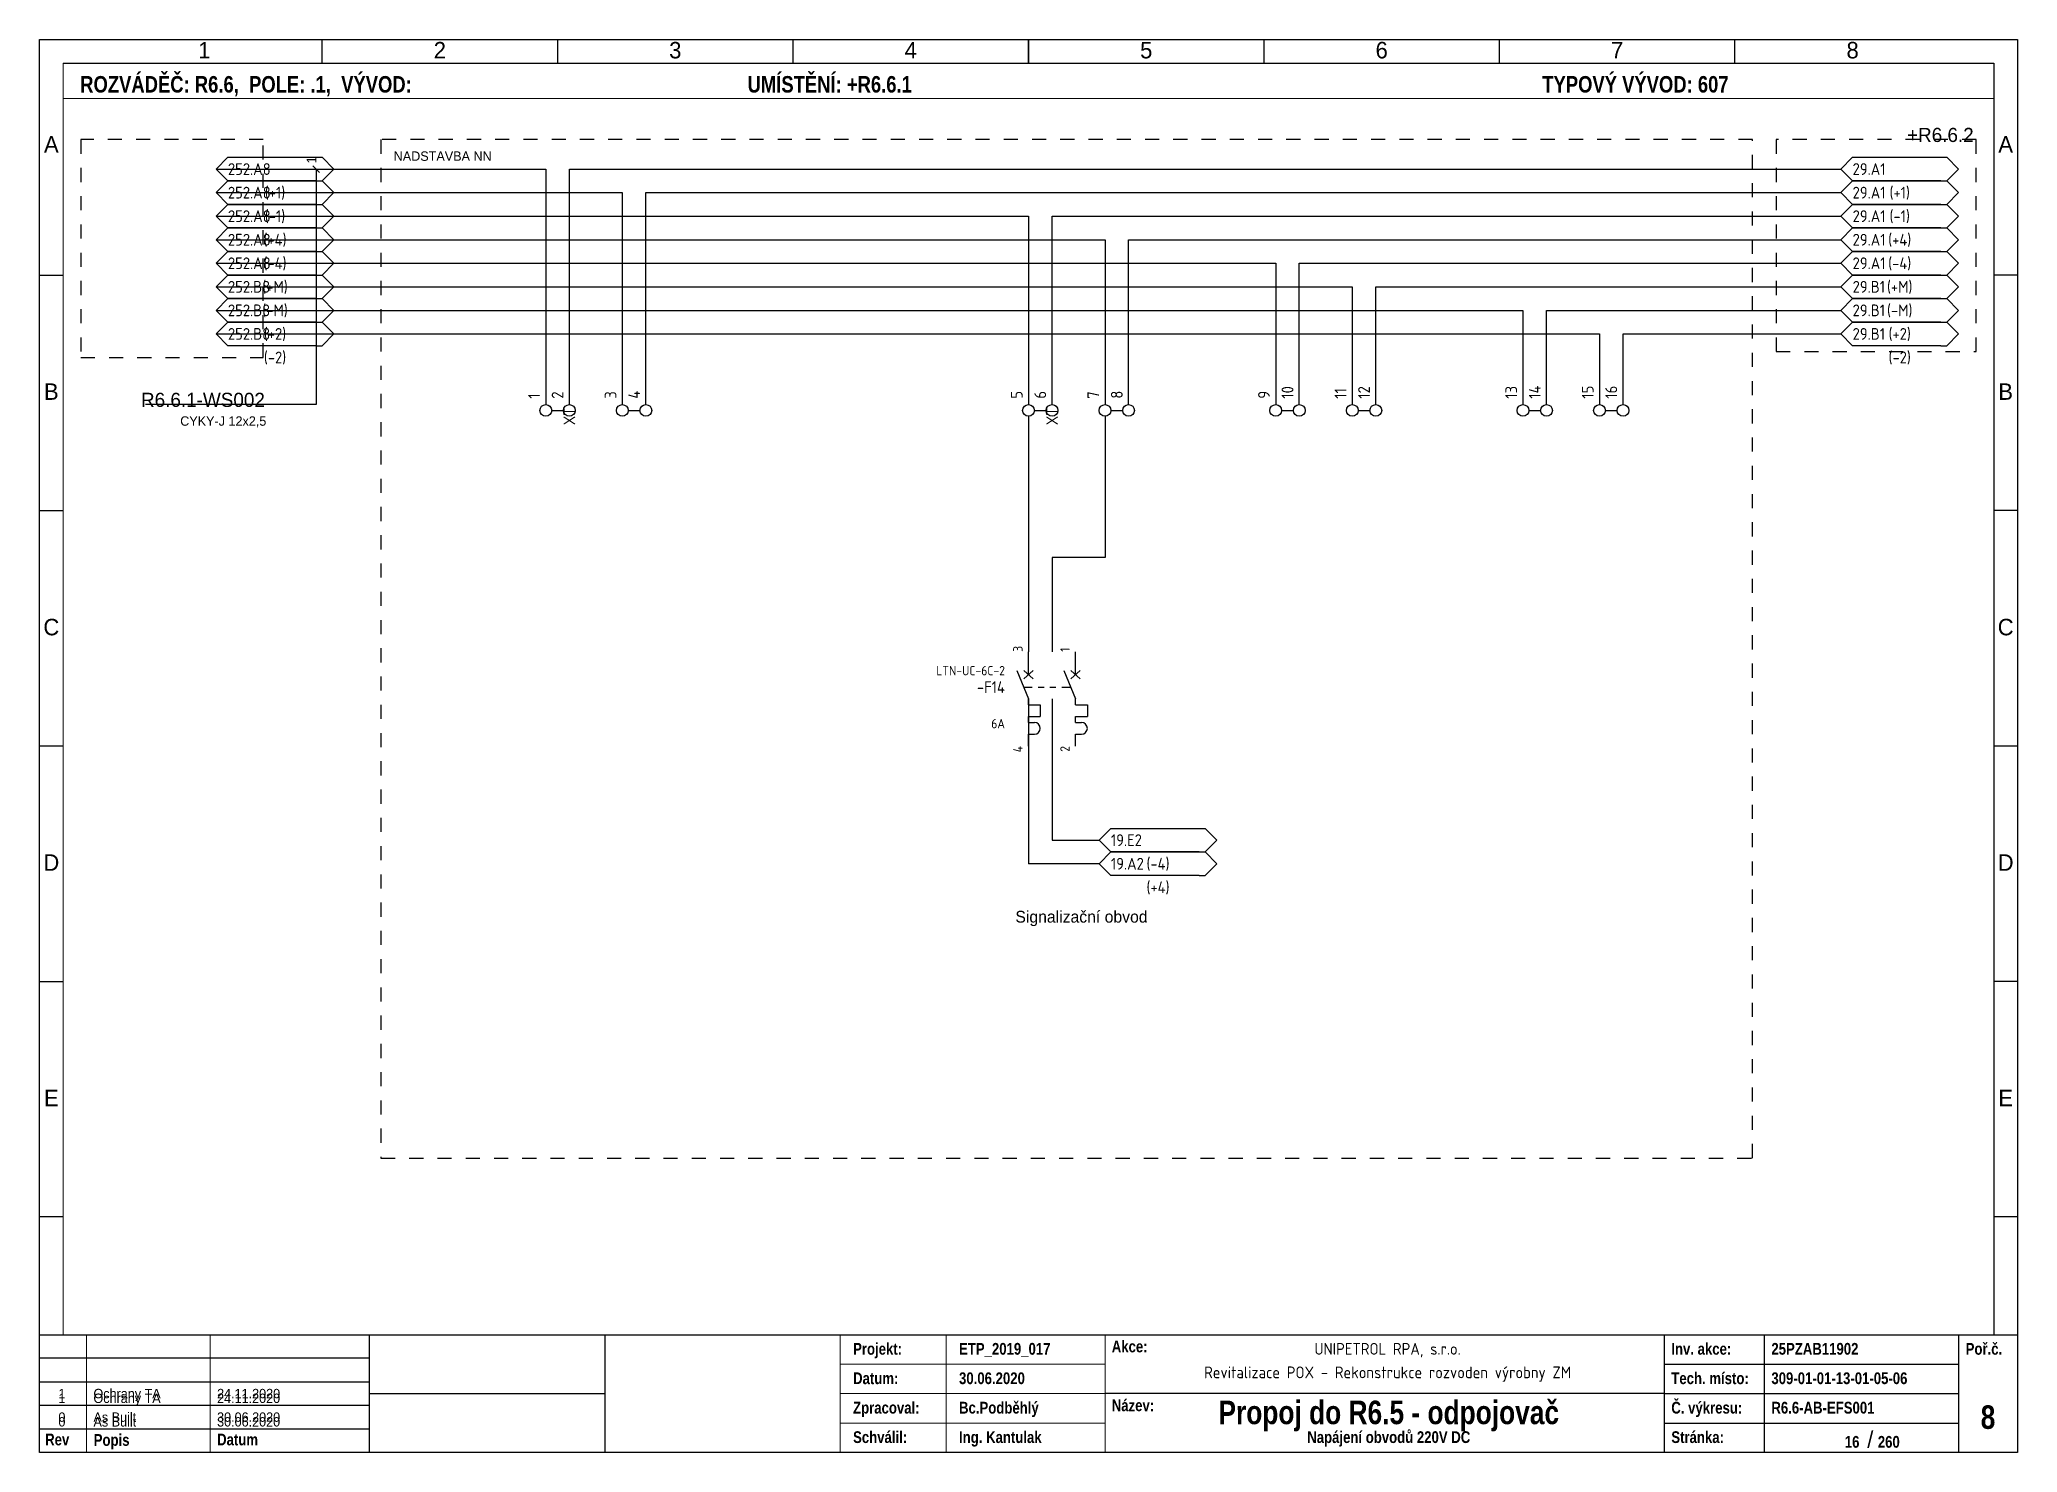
# Model space of a CAD drawing. Extents: x 0 to 420, y 0 to 300.
import ezdxf
from ezdxf.enums import TextEntityAlignment as Align

# ---------------------------------------------------------------- set-up
doc = ezdxf.new("R2010")
doc.units = 0
doc.header["$MEASUREMENT"] = 0
for name, pattern in [('EDS_DASHED', [4, 2.5, -1.5]), ('LTY1', [0]), ('LTY4', [6, 3, -3])]:
    doc.linetypes.add(name, pattern=pattern)
for name, color, linetype in [('2', 2, 'Continuous'), ('4', 4, 'Continuous'), ('dotbox', 2, 'EDS_DASHED'), ('etext', 1, 'Continuous'), ('PEN1', 7, 'LTY1'), ('PEN2', 7, 'LTY1'), ('PEN4', 7, 'LTY1'), ('PEN5', 7, 'LTY1'), ('SYMBOL', 7, 'LTY1'), ('taglayer', 2, 'Continuous')]:
    doc.layers.add(name, color=color, linetype=linetype)
doc.layers.add('ETP_razítko_text', color=7, linetype='Continuous', lineweight=9)
doc.styles.add('A-TUCN', font='arialbd.ttf')
doc.styles.add('NORMSCHRIFT', font='normwin')
doc.styles.get("Standard").update_dxf_attribs({"font": 'ISOCP.SHX'})

# ---------------------------------------------------------------- blocks, each defined once
blk = doc.blocks.new('_VYT____')
at = {"layer": 'PEN2', "style": 'NORMSCHRIFT', "flags": 8}
for p in [(0.3, 3), (0.3, -0.5)]:
    blk.add_attdef('CODE_1003', p, '', height=3, dxfattribs=at)
blk.add_attdef('CODE_40', text='', height=2.5, dxfattribs=at).set_placement((-5.75, -18.5), align=Align.RIGHT)
at = {"layer": 'PEN4', "style": 'NORMSCHRIFT', "flags": 9}
for tag in ['CODE_1', 'CODE_2', 'CODE_3']:
    blk.add_attdef(tag, (0, 0), '', height=3.5, dxfattribs=at)
blk = doc.blocks.new('W-ZILA')
at = {"layer": 'PEN1', "linetype": 'LTY1'}
blk.add_line((0.7, -0.7), (-0.7, 0.7), dxfattribs=at)
at = {"layer": 'PEN2', "style": 'NORMSCHRIFT', "flags": 8}
blk.add_attdef('CODE_4', text='', height=3, dxfattribs=at).set_placement((-4.4, 2), align=Align.RIGHT)
at = {"layer": 'PEN4', "style": 'NORMSCHRIFT', "flags": 8}
blk.add_attdef('CODE_1003', (0, 1.2), '', height=2, rotation=90, dxfattribs=at)
at = {"layer": 'PEN4', "style": 'NORMSCHRIFT', "flags": 9}
for tag in ['CODE_362', 'CODE_39', 'CODE_40', 'CODE_80', 'CODE_152', 'CODE_151', 'CODE_41', 'CODE_366', 'CODE_367', 'CODE_149', 'CODE_375', 'CODE_30', 'CODE_4600', 'CODE_4601', 'CODE_560', 'CODE_554', 'CODE_559', 'CODE_1003', 'CODE_556', 'CODE_1003', 'CODE_1600', 'CODE_564', 'CODE_565', 'CODE_12401', 'CODE_5030', 'CODE_5031', 'CODE_5032']:
    blk.add_attdef(tag, (0, 0), '', height=3.5, dxfattribs=at)
at = {"layer": 'PEN4', "style": 'NORMSCHRIFT', "flags": 8}
blk.add_attdef('CODE_1003', text='', height=2, dxfattribs=at).set_placement((-4.1, -4.5), align=Align.RIGHT)
blk.add_attdef('CODE_58', text='', height=2, rotation=90, dxfattribs=at).set_placement((4, -3.1), align=Align.RIGHT)
blk = doc.blocks.new('_9-REV')
at = {"layer": 'PEN4', "style": 'NORMSCHRIFT', "flags": 8}
blk.add_attdef('CODE_12778', text='', height=2, dxfattribs=at).set_placement((-0.25, 0.5), align=Align.CENTER)
at = {"layer": 'PEN4', "style": 'NORMSCHRIFT'}
for tag, p, height, flags in [('CODE_5902', (0, 0), 3.5, 9), ('CODE_12783', (6.45, 0.5), 2, 8), ('CODE_12782', (32.7, 0.5), 2, 8)]:
    blk.add_attdef(tag, p, '', height=height, dxfattribs=dict(at, flags=flags))
blk = doc.blocks.new('htterm2')
blk.add_circle((0, -1.25), 1.25)
at = {"layer": 'etext'}
blk.add_attdef('T1', (-1.25, 2.5), '', height=2.5, rotation=90, dxfattribs=at)
blk.add_attdef('REFERENCE', text='', height=2.5, rotation=90, dxfattribs=at).set_placement((6.25, -1.25), align=Align.CENTER)
at = {"layer": 'etext', "flags": 1}
for tag, p in [('PNLNO', (-8.75, -1.25)), ('TBLOCK', (-5, -1.25))]:
    blk.add_attdef(tag, text='', height=2.5, rotation=90, dxfattribs=at).set_placement(p, align=Align.CENTER)
at = {"layer": 'etext'}
blk.add_attdef('T2', text='', height=2.5, rotation=90, dxfattribs=at).set_placement((-1.25, -5), align=Align.RIGHT)
for tag, p, flags in [('MFG', (12.5, -12.5), 1), ('CATNO', (12.5, -16.25), 1), ('CATDESC', (12.5, -20), 1), ('VSN', (12.5, -27.92), 3), ('LENGTH', (12.5, -32.08), 3), ('BUSW', (12.5, -36.25), 3), ('RSTATUS', (12.5, -40), 1)]:
    blk.add_attdef(tag, p, '', height=2.5, dxfattribs=dict(at, flags=flags))
blk = doc.blocks.new('ORLEN_D')
at = {"layer": 'ETP_razítko_text'}
for p, q in [((5, 25), (5, 295)), ((5, 287.5), (415, 287.5)), ((10, 0), (10, 25)), ((36.25, 0), (36.25, 25)), ((170, 25), (170, 0)), ((192.5, 0), (192.5, 25)), ((226.25, 25), (226.25, 0)), ((170, 18.75), (226.25, 18.75)), ((170, 12.5), (226.25, 12.5)), ((170, 6.25), (226.25, 6.25))]:
    blk.add_line(p, q, dxfattribs=at)
at = {"layer": 'PEN1', "linetype": 'LTY1'}
for p, q in [((60, 295), (60, 300)), ((110, 300), (110, 295)), ((160, 295), (160, 300)), ((210, 300), (210, 295)), ((210, 295), (210, 300)), ((260, 300), (260, 295)), ((310, 295), (310, 300)), ((360, 295), (360, 300)), ((5, 295), (415, 295)), ((415, 295), (415, 25)), ((0, 250), (5, 250)), ((420, 250), (415, 250)), ((0, 200), (5, 200)), ((420, 200), (415, 200)), ((5, 150), (0, 150)), ((420, 150), (415, 150)), ((0, 100), (5, 100)), ((420, 100), (415, 100)), ((5, 50), (0, 50)), ((420, 50), (415, 50)), ((0, 25), (420, 25)), ((70, 25), (70, 0)), ((120, 25), (120, 0)), ((345, 25), (345, 0)), ((366.25, 25), (366.25, 0)), ((407.5, 25), (407.5, 0)), ((70, 20), (0, 20)), ((345, 18.75), (366.25, 18.75)), ((366.25, 18.75), (407.5, 18.75)), ((0, 15), (70, 15)), ((70, 10), (0, 10)), ((70, 12.5), (120, 12.5)), ((345, 12.5), (226.25, 12.5)), ((345, 12.5), (366.25, 12.5)), ((366.25, 12.5), (407.5, 12.5)), ((0, 5), (70, 5)), ((345, 6.25), (366.25, 6.25)), ((366.25, 6.25), (407.5, 6.25))]:
    blk.add_line(p, q, dxfattribs=at)
at = {"layer": 'PEN5', "linetype": 'LTY1'}
for p, q in [((0, 0), (0, 300)), ((0, 300), (420, 300)), ((420, 300), (420, 0)), ((420, 0), (0, 0)), ((420, 0), (0, 0))]:
    blk.add_line(p, q, dxfattribs=at)
at = {"layer": 'ETP_razítko_text'}
for p, values in [((5, 11), {'CODE_12778': '1', 'CODE_12783': 'Ochrany TA', 'CODE_12782': '24.11.2020'}), ((5, 6), {'CODE_12778': '0', 'CODE_12783': 'As Built', 'CODE_12782': '30.06.2020'})]:
    blk.add_blockref('_9-REV', p, dxfattribs=at).add_auto_attribs(values)
at = {"flags": 8}
for tag, p in [('NAZOV_SPOLOCNOSTI', (286.25, 20.75)), ('PROJEKT', (286.25, 15.75))]:
    blk.add_attdef(tag, text='', height=2.5, dxfattribs=at).set_placement(p, align=Align.CENTER)
at = {"layer": 'ETP_razítko_text', "style": 'A-TUCN', "width": 0.8}
for s, p in [('Projekt:', (172.75, 20.75)), ('Akce:', (227.68, 21.25)), ('Inv. akce:', (346.5, 20.75)), ('Poř.č.', (409, 20.75)), ('Datum:', (172.75, 14.5)), ('Tech. místo:', (346.5, 14.5)), ('Zpracoval:', (172.75, 8.25)), ('Název:', (227.68, 8.75)), ('Č. výkresu:', (346.5, 8.25)), ('Schválil:', (172.75, 2)), ('Stránka:', (346.5, 2)), ('Popis', (11.5, 1.4)), ('Datum', (37.7, 1.5))]:
    blk.add_text(s, height=2.5, dxfattribs=at).set_placement(p)
blk.add_text('Rev', height=2.5, dxfattribs=at).set_placement((3.75, 1.5), align=Align.CENTER)
for tag, p, height, flags in [('CODE_1', (8.63, 288.75), 3.5, 8), ('CODE_2', (150.35, 288.75), 3.5, 8), ('CODE_3', (180.34, 288.75), 3.5, 8), ('CODE_10150', (319.1, 288.75), 3.5, 8), ('CODE_500', (195.25, 20.75), 2.5, 8), ('CODE_10000', (367.75, 20.75), 2.5, 8), ('CODE_72', (195.25, 14.5), 2.5, 8), ('CODE_10001', (367.75, 14.5), 2.5, 8), ('CODE_502', (195.25, 8.25), 2.5, 8), ('CODE_68', (367.75, 8.25), 2.5, 8), ('CODE_531', (195.25, 2), 2.5, 8), ('CODE_60', (0, 1), 2.5, 9), ('CODE_61', (0, 1), 2.5, 9), ('CODE_63', (0, 1), 2.5, 9), ('CODE_64', (0, 1), 2.5, 9), ('CODE_57', (0, 1), 2.5, 9), ('CODE_757', (0, 1), 2.5, 9), ('CODE_755', (0, 1), 2.5, 9), ('CODE_756', (0, 1), 2.5, 9), ('CODE_758', (0, 1), 2.5, 9), ('CODE_700', (0, 1), 2.5, 9), ('CODE_704', (0, 1), 2.5, 9), ('CODE_4006', (0, 1), 2.5, 9), ('CODE_503', (0, 1), 2.5, 9), ('CODE_533', (0, 1), 2.5, 9), ('CODE_534', (0, 1), 2.5, 9), ('CODE_67', (0, 1), 2.5, 9), ('CODE_504', (0, 1), 2.5, 9), ('CODE_505', (0, 1), 2.5, 9), ('CODE_373', (0, 1), 2.5, 9), ('CODE_39', (0, 1), 2.5, 9), ('CODE_372', (0, 1), 2.5, 9), ('CODE_510', (0, 1), 2.5, 9), ('CODE_1003', (0, 1), 2.5, 9), ('CODE_509', (0, 1), 2.5, 9), ('CODE_1003', (0, 1), 2.5, 9), ('CODE_1003', (0, 1), 2.5, 9), ('CODE_12766', (0, 1), 2.5, 9), ('CODE_109', (0, 1), 2.5, 9), ('CODE_12791', (0, 1), 2.5, 9), ('CODE_91', (0, 1), 2.5, 9), ('CODE_91', (0, 1), 2.5, 9), ('CODE_91', (0, 1), 2.5, 9), ('CODE_91', (0, 1), 2.5, 9), ('CODE_91', (0, 1), 2.5, 9), ('CODE_2160', (0, 1), 2.5, 9), ('CODE_2000', (0, 1), 2.5, 9), ('CODE_2001', (0, 1), 2.5, 9), ('CODE_2002', (0, 1), 2.5, 9), ('CODE_2003', (0, 1), 2.5, 9), ('CODE_2004', (0, 1), 2.5, 9), ('CODE_2005', (0, 1), 2.5, 9), ('CODE_2006', (0, 1), 2.5, 9), ('CODE_2007', (0, 1), 2.5, 9), ('CODE_2008', (0, 1), 2.5, 9), ('CODE_2009', (0, 1), 2.5, 9), ('CODE_2012', (0, 1), 2.5, 9), ('CODE_2013', (0, 1), 2.5, 9), ('CODE_2014', (0, 1), 2.5, 9), ('CODE_2015', (0, 1), 2.5, 9), ('CODE_2016', (0, 1), 2.5, 9), ('CODE_2017', (0, 1), 2.5, 9), ('CODE_2018', (0, 1), 2.5, 9), ('CODE_2019', (0, 1), 2.5, 9), ('CODE_2130', (0, 1), 2.5, 9), ('CODE_2131', (0, 1), 2.5, 9), ('CODE_2500', (0, 1), 2.5, 9), ('CODE_2501', (0, 1), 2.5, 9), ('CODE_2502', (0, 1), 2.5, 9), ('CODE_2503', (0, 1), 2.5, 9), ('CODE_2504', (0, 1), 2.5, 9), ('CODE_2505', (0, 1), 2.5, 9), ('CODE_2506', (0, 1), 2.5, 9), ('CODE_2507', (0, 1), 2.5, 9), ('CODE_2508', (0, 1), 2.5, 9), ('CODE_2509', (0, 1), 2.5, 9), ('CODE_4510', (0, 1), 2.5, 9), ('CODE_12778', (0, 1), 2.5, 9), ('CODE_12783', (0, 1), 2.5, 9), ('CODE_12782', (0, 1), 2.5, 9), ('CODE_5902', (0, 1), 2.5, 9), ('CODE_5030', (0, 1), 2.5, 9), ('CODE_5031', (0, 1), 2.5, 9), ('CODE_5032', (0, 1), 2.5, 9), ('CODE_5033', (0, 1), 2.5, 9), ('CODE_5034', (0, 1), 2.5, 9), ('CODE_5035', (0, 1), 2.5, 9), ('CODE_71', (390.35, 1), 2.5, 8)]:
    blk.add_attdef(tag, p, '', height=height, dxfattribs=dict(at, flags=flags))
at = {"layer": 'ETP_razítko_text', "style": 'A-TUCN', "width": 0.8, "flags": 8}
for tag, height, p in [('CODE_76', 5, (286.5, 6)), ('CODE_701', 5, (413.75, 5)), ('CODE_65', 2.5, (286.5, 2))]:
    blk.add_attdef(tag, text='', height=height, dxfattribs=at).set_placement(p, align=Align.CENTER)
blk.add_attdef('CODE_62', text='', height=2.5, dxfattribs=at).set_placement((386.45, 1), align=Align.RIGHT)
at = {"layer": 'PEN1', "style": 'NORMSCHRIFT'}
for s, p in [('1', (35, 296)), ('2', (85, 296)), ('3', (135, 296)), ('4', (185, 296)), ('5', (235, 296)), ('6', (285, 296)), ('7', (335, 296)), ('8', (385, 296)), ('A', (2.5, 276)), ('A', (417.5, 276)), ('B', (2.5, 223.5)), ('B', (417.5, 223.5)), ('C', (2.5, 173.5)), ('C', (417.5, 173.5)), ('D', (2.5, 123.5)), ('D', (417.5, 123.5)), ('E', (2.5, 73.5)), ('E', (417.5, 73.5)), ('/', (388.75, 1))]:
    blk.add_text(s, height=3.5, dxfattribs=at).set_placement(p, align=Align.CENTER)
blk = doc.blocks.new('vwextn')
for p, q in [((0, 0), (2.5, 2.5)), ((2.5, -2.5), (0, 0)), ((2.5, 2.5), (21.25, 2.5)), ((21.25, 2.5), (22.5, 2.5)), ((22.5, 2.5), (25, 0)), ((25, 0), (22.5, -2.5)), ((21.25, -2.5), (2.5, -2.5)), ((21.25, -2.5), (22.5, -2.5))]:
    blk.add_line(p, q)
at = {"layer": 'etext'}
blk.add_attdef('WIRENAME', (2.5, -1.25), '', height=2.5, dxfattribs=at)
blk.add_attdef('REFERENCE', text='', height=2.5, dxfattribs=at).set_placement((12.5, -6.25), align=Align.CENTER)
for tag, p, flags in [('MFG', (28.75, -7.5), 1), ('CATNO', (28.75, -10), 1), ('CATDESC', (28.75, -12.5), 1), ('VSN', (28.75, -15), 3), ('WIRENET', (28.75, -17.5), 1), ('RSTATUS', (28.75, -20), 1)]:
    blk.add_attdef(tag, p, '', height=1.25, dxfattribs=dict(at, flags=flags))
blk = doc.blocks.new('hi2pmcba')
for p, q in [((0, -4.88), (0, 0)), ((10, -4.88), (10, 0)), ((-2.5, -4), (0, -10)), ((-1, -4), (1, -5.75)), ((1, -4), (-1, -5.75)), ((7.5, -4), (10, -10)), ((9, -4), (11, -5.75)), ((11, -4), (9, -5.75)), ((-0.89, -7.5), (0.8, -7.5)), ((2.05, -7.5), (3.3, -7.5)), ((4.55, -7.5), (5.8, -7.5)), ((7.05, -7.5), (8.94, -7.5)), ((0, -11.25), (0, -10)), ((0, -11.25), (2.5, -11.25)), ((2.5, -11.25), (2.5, -13.75)), ((10, -11.25), (10, -10)), ((10, -11.25), (12.5, -11.25)), ((12.5, -11.25), (12.5, -13.75)), ((0, -13.75), (2.5, -13.75)), ((0, -15), (0, -13.75)), ((0, -15), (1.25, -15)), ((10, -13.75), (12.5, -13.75)), ((10, -15), (10, -13.75)), ((10, -15), (11.25, -15)), ((0, -17.5), (1.25, -17.5)), ((0, -20), (0, -17.5)), ((10, -20), (10, -17.5)), ((10, -17.5), (11.25, -17.5))]:
    blk.add_line(p, q)
for centre in [(1.25, -16.25), (11.25, -16.25)]:
    blk.add_arc(centre, 1.25, 270, 90)
at = {"layer": 'etext'}
for tag, p in [('USER_C2', (-5, 2.5)), ('VISDESC', (-5, -1.25)), ('USER_C1', (-5, -5)), ('REFERENCE', (-5, -12.5)), ('RATING1', (-5, -16.25)), ('RATING2', (-5, -20)), ('RATING3', (-5, -23.75)), ('RATING4', (-5, -27.5))]:
    blk.add_attdef(tag, text='', height=2, dxfattribs=at).set_placement(p, align=Align.RIGHT)
for tag, p in [('T1', (-1.25, 0)), ('T2', (8.75, 0))]:
    blk.add_attdef(tag, p, '', height=2, rotation=90, dxfattribs=at)
for tag, p, height, flags in [('CATDESC', (20, -8.75), 2, 1), ('PNLNO', (20, -12.5), 1.25, 1), ('VSN', (20, -17), 1.25, 3), ('MFG', (20, -14), 1.25, 1), ('CATNO', (20, -15.5), 1.25, 1), ('LENGTH', (20, -19.25), 1, 3), ('BUSW', (20, -21.19), 1, 3)]:
    blk.add_attdef(tag, p, '', height=height, dxfattribs=dict(at, flags=flags))
for tag, p in [('T4', (-1.25, -20)), ('T5', (8.75, -20))]:
    blk.add_attdef(tag, text='', height=2, rotation=90, dxfattribs=at).set_placement(p, align=Align.RIGHT)
at = {"layer": 'etext', "flags": 1}
blk.add_attdef('T6', text='', height=2, rotation=90, dxfattribs=at).set_placement((26.25, -22.5), align=Align.RIGHT)
blk.add_attdef('RSTATUS', text='', height=2, dxfattribs=at).set_placement((-5, -30), align=Align.RIGHT)
blk.add_attdef('T3', (26.25, -31.25), '', height=2, rotation=90, dxfattribs=at)
at = {"layer": 'taglayer'}
blk.add_attdef('TAGNAME', text='', height=2.5, dxfattribs=at).set_placement((-5, -8.75), align=Align.RIGHT)

msp = doc.modelspace()

# ---------------------------------------------------------------- linework, layer by layer
at = {"layer": '4', "linetype": 'LTY1'}
for p, q in [((37.5, 272.5), (107.5, 272.5)), ((58.75, 272.5), (58.75, 222.5)), ((107.5, 272.5), (107.5, 222.5)), ((112.5, 222.5), (112.5, 272.5)), ((112.5, 272.5), (382.5, 272.5)), ((37.5, 267.5), (123.75, 267.5)), ((123.75, 267.5), (123.75, 222.5)), ((128.75, 222.5), (128.75, 267.5)), ((128.75, 267.5), (382.5, 267.5)), ((37.5, 262.5), (210, 262.5)), ((210, 262.5), (210, 222.5)), ((215, 222.5), (215, 262.5)), ((215, 262.5), (382.5, 262.5)), ((37.5, 257.5), (226.25, 257.5)), ((226.25, 257.5), (226.25, 222.5)), ((231.25, 222.5), (231.25, 257.5)), ((231.25, 257.5), (382.5, 257.5)), ((37.5, 252.5), (262.5, 252.5)), ((262.5, 252.5), (262.5, 222.5)), ((267.5, 222.5), (267.5, 252.5)), ((267.5, 252.5), (382.5, 252.5)), ((37.5, 247.5), (278.75, 247.5)), ((278.75, 247.5), (278.75, 222.5)), ((283.75, 222.5), (283.75, 247.5)), ((283.75, 247.5), (382.5, 247.5)), ((37.5, 242.5), (315, 242.5)), ((315, 242.5), (315, 222.5)), ((320, 222.5), (320, 242.5)), ((320, 242.5), (382.5, 242.5)), ((37.5, 237.5), (331.25, 237.5)), ((331.25, 237.5), (331.25, 222.5)), ((336.25, 222.5), (336.25, 237.5)), ((336.25, 237.5), (382.5, 237.5)), ((58.75, 222.5), (22.5, 222.5)), ((108.75, 221.25), (111.25, 221.25)), ((125, 221.25), (127.5, 221.25)), ((210, 220), (210, 170)), ((211.25, 221.25), (213.75, 221.25)), ((226.25, 220), (226.25, 190)), ((227.5, 221.25), (230, 221.25)), ((263.75, 221.25), (266.25, 221.25)), ((280, 221.25), (282.5, 221.25)), ((316.25, 221.25), (318.75, 221.25)), ((332.5, 221.25), (335, 221.25)), ((226.25, 190), (215, 190)), ((215, 190), (215, 170)), ((210, 160), (210, 125)), ((215, 160), (215, 130)), ((215, 130), (225, 130)), ((225, 125), (210, 125))]:
    msp.add_line(p, q, dxfattribs=at)
at = {"layer": 'dotbox', "linetype": 'LTY4'}
for points in [[(8.75, 232.5), (47.5, 232.5), (47.5, 278.75), (8.75, 278.75)], [(363.75, 62.5), (363.75, 278.75), (72.5, 278.75), (72.5, 62.5)], [(368.75, 233.75), (411.25, 233.75), (411.25, 278.75), (368.75, 278.75)]]:
    msp.add_lwpolyline(points, close=True, dxfattribs=at)

# ---------------------------------------------------------------- block references
at = {"layer": '2'}
ref = msp.add_blockref('htterm2', (107.5, 222.5), dxfattribs=at)
ref.add_attrib('T1', '1', (106.25, 223.75), dxfattribs={"layer": 'etext', "height": 2.5, "rotation": 90})
ref.add_attrib('REFERENCE', 'XT', dxfattribs={"layer": 'etext', "height": 2.5, "rotation": 90}).set_placement((113.75, 220), align=Align.CENTER)
ref = msp.add_blockref('htterm2', (112.5, 222.5), dxfattribs=at)
ref.add_attrib('T1', '2', (111.25, 223.75), dxfattribs={"layer": 'etext', "height": 2.5, "rotation": 90})
ref = msp.add_blockref('htterm2', (123.75, 222.5), dxfattribs=at)
ref.add_attrib('T1', '3', (122.5, 223.75), dxfattribs={"layer": 'etext', "height": 2.5, "rotation": 90})
ref = msp.add_blockref('htterm2', (128.75, 222.5), dxfattribs=at)
ref.add_attrib('T1', '4', (127.5, 223.75), dxfattribs={"layer": 'etext', "height": 2.5, "rotation": 90})
ref = msp.add_blockref('htterm2', (210, 222.5), dxfattribs=at)
ref.add_attrib('T1', '5', (208.75, 223.75), dxfattribs={"layer": 'etext', "height": 2.5, "rotation": 90})
ref.add_attrib('REFERENCE', 'XT', dxfattribs={"layer": 'etext', "height": 2.5, "rotation": 90}).set_placement((216.25, 220), align=Align.CENTER)
ref = msp.add_blockref('htterm2', (215, 222.5), dxfattribs=at)
ref.add_attrib('T1', '6', (213.75, 223.75), dxfattribs={"layer": 'etext', "height": 2.5, "rotation": 90})
ref = msp.add_blockref('htterm2', (226.25, 222.5), dxfattribs=at)
ref.add_attrib('T1', '7', (225, 223.75), dxfattribs={"layer": 'etext', "height": 2.5, "rotation": 90})
ref = msp.add_blockref('htterm2', (231.25, 222.5), dxfattribs=at)
ref.add_attrib('T1', '8', (230, 223.75), dxfattribs={"layer": 'etext', "height": 2.5, "rotation": 90})
ref = msp.add_blockref('htterm2', (262.5, 222.5), dxfattribs=at)
ref.add_attrib('T1', '9', (261.25, 223.75), dxfattribs={"layer": 'etext', "height": 2.5, "rotation": 90})
ref = msp.add_blockref('htterm2', (267.5, 222.5), dxfattribs=at)
ref.add_attrib('T1', '10', (266.25, 223.75), dxfattribs={"layer": 'etext', "height": 2.5, "rotation": 90})
ref = msp.add_blockref('htterm2', (278.75, 222.5), dxfattribs=at)
ref.add_attrib('T1', '11', (277.5, 223.75), dxfattribs={"layer": 'etext', "height": 2.5, "rotation": 90})
ref = msp.add_blockref('htterm2', (283.75, 222.5), dxfattribs=at)
ref.add_attrib('T1', '12', (282.5, 223.75), dxfattribs={"layer": 'etext', "height": 2.5, "rotation": 90})
ref = msp.add_blockref('htterm2', (315, 222.5), dxfattribs=at)
ref.add_attrib('T1', '13', (313.75, 223.75), dxfattribs={"layer": 'etext', "height": 2.5, "rotation": 90})
ref = msp.add_blockref('htterm2', (320, 222.5), dxfattribs=at)
ref.add_attrib('T1', '14', (318.75, 223.75), dxfattribs={"layer": 'etext', "height": 2.5, "rotation": 90})
ref = msp.add_blockref('htterm2', (331.25, 222.5), dxfattribs=at)
ref.add_attrib('T1', '15', (330, 223.75), dxfattribs={"layer": 'etext', "height": 2.5, "rotation": 90})
ref = msp.add_blockref('htterm2', (336.25, 222.5), dxfattribs=at)
ref.add_attrib('T1', '16', (335, 223.75), dxfattribs={"layer": 'etext', "height": 2.5, "rotation": 90})
msp.add_blockref('hi2pmcba', (210, 170), dxfattribs=at).add_auto_attribs({'TAGNAME': '-F14', 'RATING1': '6A', 'T1': '3', 'T2': '1', 'T4': '4', 'T5': '2', 'USER_C1': 'LTN-UC-6C-2'})
at = {"layer": '4'}
for name, p, values in [('ORLEN_D', (0, 0), {'CODE_71': '260', 'CODE_701': '8', 'CODE_1': 'ROZVÁDĚČ: R6.6,  POLE: .1,  VÝVOD: ', 'CODE_2': 'UMÍSTĚNÍ: +R6.6.1', 'CODE_10150': 'TYPOVÝ VÝVOD: 607', 'CODE_76': 'Propoj do R6.5 - odpojovač', 'CODE_62': '16', 'CODE_65': 'Napájení obvodů 220V DC', 'CODE_502': 'Bc.Podběhlý', 'CODE_72': '30.06.2020', 'CODE_531': 'Ing. Kantulak', 'CODE_500': 'ETP_2019_017', 'CODE_68': 'R6.6-AB-EFS001', 'CODE_10000': '25PZAB11902', 'CODE_10001': '309-01-01-13-01-05-06', 'NAZOV_SPOLOCNOSTI': 'UNIPETROL RPA, s.r.o.', 'PROJEKT': 'Revitalizace POX - Rekonstrukce rozvoden výrobny ZM'}), ('vwextn', (37.5, 272.5), {'WIRENAME': '252.A8', 'REFERENCE': '(+1)'}), ('vwextn', (382.5, 272.5), {'WIRENAME': '29.A1', 'REFERENCE': '(+1)'}), ('vwextn', (37.5, 267.5), {'WIRENAME': '252.A8', 'REFERENCE': '(-1)'}), ('vwextn', (382.5, 267.5), {'WIRENAME': '29.A1', 'REFERENCE': '(-1)'}), ('vwextn', (37.5, 262.5), {'WIRENAME': '252.A8', 'REFERENCE': '(+4)'}), ('vwextn', (382.5, 262.5), {'WIRENAME': '29.A1', 'REFERENCE': '(+4)'}), ('vwextn', (37.5, 257.5), {'WIRENAME': '252.A8', 'REFERENCE': '(-4)'}), ('vwextn', (382.5, 257.5), {'WIRENAME': '29.A1', 'REFERENCE': '(-4)'}), ('vwextn', (37.5, 252.5), {'WIRENAME': '252.A8', 'REFERENCE': '(+M)'}), ('vwextn', (382.5, 252.5), {'WIRENAME': '29.A1', 'REFERENCE': '(+M)'}), ('vwextn', (37.5, 247.5), {'WIRENAME': '252.B8', 'REFERENCE': '(-M)'}), ('vwextn', (382.5, 247.5), {'WIRENAME': '29.B1', 'REFERENCE': '(-M)'}), ('vwextn', (37.5, 242.5), {'WIRENAME': '252.B8', 'REFERENCE': '(+2)'}), ('vwextn', (382.5, 242.5), {'WIRENAME': '29.B1', 'REFERENCE': '(+2)'}), ('vwextn', (37.5, 237.5), {'WIRENAME': '252.B8', 'REFERENCE': '(-2)'}), ('vwextn', (382.5, 237.5), {'WIRENAME': '29.B1', 'REFERENCE': '(-2)'}), ('vwextn', (225, 130), {'WIRENAME': '19.E2', 'REFERENCE': '(-4)'}), ('vwextn', (225, 125), {'WIRENAME': '19.A2', 'REFERENCE': '(+4)'})]:
    msp.add_blockref(name, p, dxfattribs=at).add_auto_attribs(values)
at = {"layer": 'SYMBOL'}
ref = msp.add_blockref('_VYT____', (368.75, 278.75), dxfattribs=at)
ref.add_attrib('CODE_1003', '+R6.6.2', (396.55, 278.25), dxfattribs={"layer": 'PEN2', "height": 3, "style": 'NORMSCHRIFT', "flags": 8})
ref = msp.add_blockref('W-ZILA', (58.75, 272.5), dxfattribs=at)
ref.add_attrib('CODE_4', 'R6.6.1-WS002', dxfattribs={"layer": 'PEN2', "height": 3, "style": 'NORMSCHRIFT', "flags": 8}).set_placement((47.85, 222), align=Align.RIGHT)
ref.add_attrib('CODE_1003', 'CYKY-J 12x2,5', dxfattribs={"layer": 'PEN4', "height": 2, "style": 'NORMSCHRIFT', "flags": 8}).set_placement((48.15, 218), align=Align.RIGHT)
ref.add_attrib('CODE_1003', '1', (58.75, 273.7), dxfattribs={"layer": 'PEN4', "height": 2, "rotation": 90, "style": 'NORMSCHRIFT', "flags": 8})
ref = msp.add_blockref('_VYT____', (72.5, 278.75), dxfattribs=at)
ref.add_attrib('CODE_40', 'NADSTAVBA NN', (75.2, 274.25), dxfattribs={"layer": 'PEN4', "height": 2, "style": 'NORMSCHRIFT', "flags": 8})
for p, values in [((5, 10), {'CODE_12778': '1', 'CODE_12783': 'Ochrany TA', 'CODE_12782': '24.11.2020'}), ((5, 5), {'CODE_12778': '0', 'CODE_12783': 'As Built', 'CODE_12782': '30.06.2020'})]:
    msp.add_blockref('_9-REV', p, dxfattribs=at).add_auto_attribs(values)

# ---------------------------------------------------------------- texts
at = {"layer": 'PEN2', "style": 'NORMSCHRIFT'}
msp.add_text('Signalizační obvod', height=2.5, dxfattribs=at).set_placement((221.25, 112.5), align=Align.CENTER)

doc.saveas('drawing.dxf')
